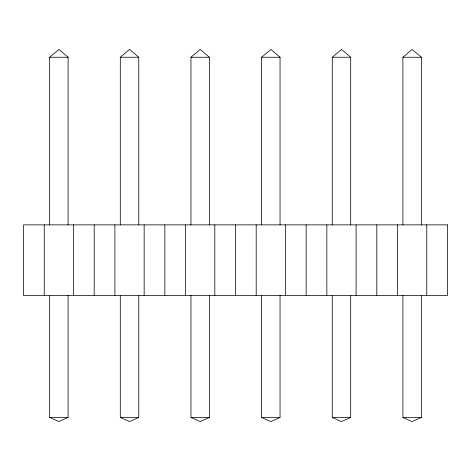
<?xml version="1.0" encoding="UTF-8"?>
<svg xmlns="http://www.w3.org/2000/svg" width="471" height="471" viewBox="0 0 471 471"><rect width="100%" height="100%" fill="white"/><g stroke="black" fill="none" stroke-linecap="round" stroke-linejoin="round"><path stroke-width="0.71" d="M49.655 224.867L49.655 57.262L58.934 49.437L68.095 57.262L68.095 224.867M120.305 224.867L120.305 57.262L129.584 49.437L138.745 57.262L138.745 224.867M190.955 224.867L190.955 57.262L200.234 49.437L209.395 57.262L209.395 224.867M261.605 224.867L261.605 57.262L270.884 49.437L280.045 57.262L280.045 224.867M332.255 224.867L332.255 57.262L341.534 49.437L350.695 57.262L350.695 224.867M402.905 224.867L402.905 57.262L412.184 49.437L421.345 57.262L421.345 224.867M68.095 295.517L68.095 417.453L58.887 421.563L49.655 417.453L49.655 295.517M138.745 295.517L138.745 417.453L129.537 421.563L120.305 417.453L120.305 295.517M209.395 295.517L209.395 417.453L200.187 421.563L190.955 417.453L190.955 295.517M280.045 295.517L280.045 417.453L270.837 421.563L261.605 417.453L261.605 295.517M350.695 295.517L350.695 417.453L341.487 421.563L332.255 417.453L332.255 295.517M421.345 295.517L421.345 417.453L412.137 421.563L402.905 417.453L402.905 295.517M49.655 57.262L68.095 57.262M120.305 57.262L138.745 57.262M190.955 57.262L209.395 57.262M261.605 57.262L280.045 57.262M332.255 57.262L350.695 57.262M402.905 57.262L421.345 57.262M49.655 417.453L68.095 417.453M120.305 417.453L138.745 417.453M190.955 417.453L209.395 417.453M261.605 417.453L280.045 417.453M332.255 417.453L350.695 417.453M402.905 417.453L421.345 417.453M426.755 224.867L426.755 295.517M397.495 224.867L397.495 295.517M376.8 224.867L376.8 295.517M356.105 224.867L356.105 295.517M326.845 224.867L326.845 295.517M306.15 224.867L306.15 295.517M285.455 224.867L285.455 295.517M256.195 224.867L256.195 295.517M235.5 224.867L235.5 295.517M214.805 224.867L214.805 295.517M185.545 224.867L185.545 295.517M164.85 224.867L164.85 295.517M144.155 224.867L144.155 295.517M114.895 224.867L114.895 295.517M94.2 224.867L94.2 295.517M73.505 224.867L73.505 295.517M44.245 224.867L44.245 295.517M447.45 224.867L23.55 224.867L23.55 295.517L447.45 295.517L447.45 224.867"/></g></svg>
